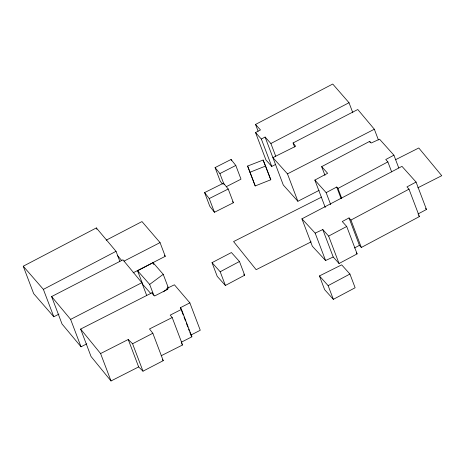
<?xml version="1.0" encoding="UTF-8"?>
<svg xmlns="http://www.w3.org/2000/svg" width="465" height="465" viewBox="0 0 465 465"><rect width="100%" height="100%" fill="white"/><g stroke="black" fill="none" stroke-linecap="round" stroke-linejoin="round"><path stroke-width="0.7" d="M153.886 295.513L149.666 284.417L163.227 274.327L153.107 262.696L137.588 270.781L142.79 284.487L150.695 293.403M163.349 291.822L167.871 288.457M275.501 164.459L271.758 166.453L265.951 159.989L255.541 132.577L260.476 129.95L255.535 124.446L332.731 84.031L349.017 102.724L352.83 112.757M255.541 132.577L261.342 139.035L265.091 137.047L270.892 143.505L275.716 156.211M325.268 207.483L314.851 180.071L327.627 173.276L321.664 166.639L369.675 141.36L371.169 143.022L379.562 139.198L393.913 155.182L398.738 167.888M393.913 155.182L385.741 159.53L387.857 161.89L391.67 171.916M314.851 180.071L326.145 192.644L336.707 187.029L337.962 188.43L341.769 198.456M337.962 188.43L387.857 161.89M212.017 262.655L220.189 271.752L239.463 261.499L244.671 275.204L225.391 285.464L217.225 276.367L212.017 262.655L231.419 252.542L239.463 261.499M416.07 182.059L406.968 186.901L409.002 189.162L419.413 216.58L361.34 247.467L359.433 245.346L349.023 217.928L342.263 221.526L346.71 226.478L357.126 253.89L339.055 263.504L333.207 256.994L322.797 229.582L315.165 233.116L301.93 218.835L401.969 166.354L416.07 182.059L426.486 209.471L417.989 213.993M349.023 217.928L350.93 220.055L409.002 189.162M322.797 229.582L328.639 236.086L346.71 226.478M354.522 247.961L359.433 245.346M319.426 275.943L328.133 285.632L349.924 274.042L355.132 287.748L333.341 299.344L324.634 289.649L319.426 275.943L341.67 264.847L349.924 274.042M58.945 314.09L53.801 316.787L33.666 293.63L23.25 266.218L96.348 227.926L116.035 251.321L119.848 261.353M270.892 143.505L349.017 102.724M23.25 266.218L43.385 289.375L116.035 251.321M106.241 240.173L141.982 221.573L160.053 242.608L165.255 256.314L133.118 272.827M128.241 339.497L132.577 343.769L152.834 333.26L163.244 360.671L142.993 371.186L138.651 366.914L128.241 339.497L100.597 353.557L80.631 329.075L151.979 292.799L154.595 296.002L167.824 289.253L167.04 288.381L174.41 284.789L189.854 302.855L200.264 330.266L190.871 335.079L191.888 336.805L181.257 342.228M294.601 146.957L293.078 142.947L357.783 109.513L374.337 129.229L378.405 139.924M293.078 142.947L295.653 146.283L272.885 157.623L287.469 173.864L374.337 129.229M86.81 343.827L81.032 346.803L62.025 323.977L51.609 296.565L122.946 259.807L141.842 282.691L146.667 295.391M124.056 261.103L160.053 242.608M265.091 137.047L283.301 185.035L297.879 201.275L319.118 190.365M51.609 296.565L70.622 319.385L141.842 282.691M180.966 309.004L180.461 307.667L189.854 302.855M235.796 165.459L231.07 159.472L215.074 167.592L219.904 173.573L235.796 165.459L241.004 179.165L226.385 186.634M180.461 307.667L181.472 309.388L170.219 315.13L172.19 317.543L182.6 344.954L161.198 355.731M80.631 329.075L91.041 356.492L111.013 380.969L138.651 366.914M321.652 197.067L233.581 241.573L256.151 269.694L311.12 241.852M395.471 159.762L418.785 147.98L441.75 175.694L417.82 187.814M172.19 317.543L149.486 328.97L152.834 333.26M204.606 192.591L209.238 198.567L228.216 189.023L233.424 202.728L214.446 212.273L209.814 206.297L204.606 192.591L223.496 183.169L228.216 189.023M301.93 218.835L312.346 246.247L325.581 260.528L333.207 256.994M255.209 185.936L250.007 172.23L265.585 166.057L263.109 160.041L247.607 166.063L255.209 185.936L270.793 179.763L265.585 166.057M425.545 208.425L426.486 209.471M418.599 215.673L419.413 216.58M356.237 252.902L357.126 253.89M243.724 274.152L244.671 275.204M137.588 270.781L149.666 284.417M167.51 286.981L168.435 288.038L163.227 274.327M164.331 255.239L165.255 256.314M117.616 255.704L121.83 260.662M181.42 343.507L182.6 344.954M222.479 184.018L220.282 181.298L215.074 167.592M232.564 201.665L233.424 202.728M162.407 359.602L163.244 360.671M270.793 179.763L263.109 160.041M247.607 166.063L250.007 172.23M369.675 141.36L370.187 142.697M350.93 220.055L361.34 247.467M336.707 187.029L341.025 198.398M321.664 166.639L324.965 175.334M326.145 192.644L330.72 204.681M328.639 236.086L339.055 263.504M315.165 233.116L325.581 260.528M287.469 173.864L297.879 201.275M328.133 285.632L333.341 299.344M261.342 139.035L271.758 166.453M255.535 124.446L258.075 131.13M231.07 159.472L231.57 160.774M219.904 173.573L224.124 184.669M209.238 198.567L214.446 212.273M220.189 271.752L225.391 285.464M181.472 309.388L191.888 336.805M181.478 310.341L183.251 315.02M184.018 317.025L185.541 321.036M186.302 323.047L187.825 327.058M188.587 329.063L189.348 331.068M189.859 332.405L190.621 334.411M167.04 288.381L167.551 289.718M153.107 262.696L153.851 264.655M151.979 292.799L152.491 294.142M96.348 227.926L96.854 229.262M132.577 343.769L142.993 371.186M100.597 353.557L111.013 380.969M70.622 319.385L81.032 346.803M43.385 289.375L53.801 316.787"/></g></svg>
